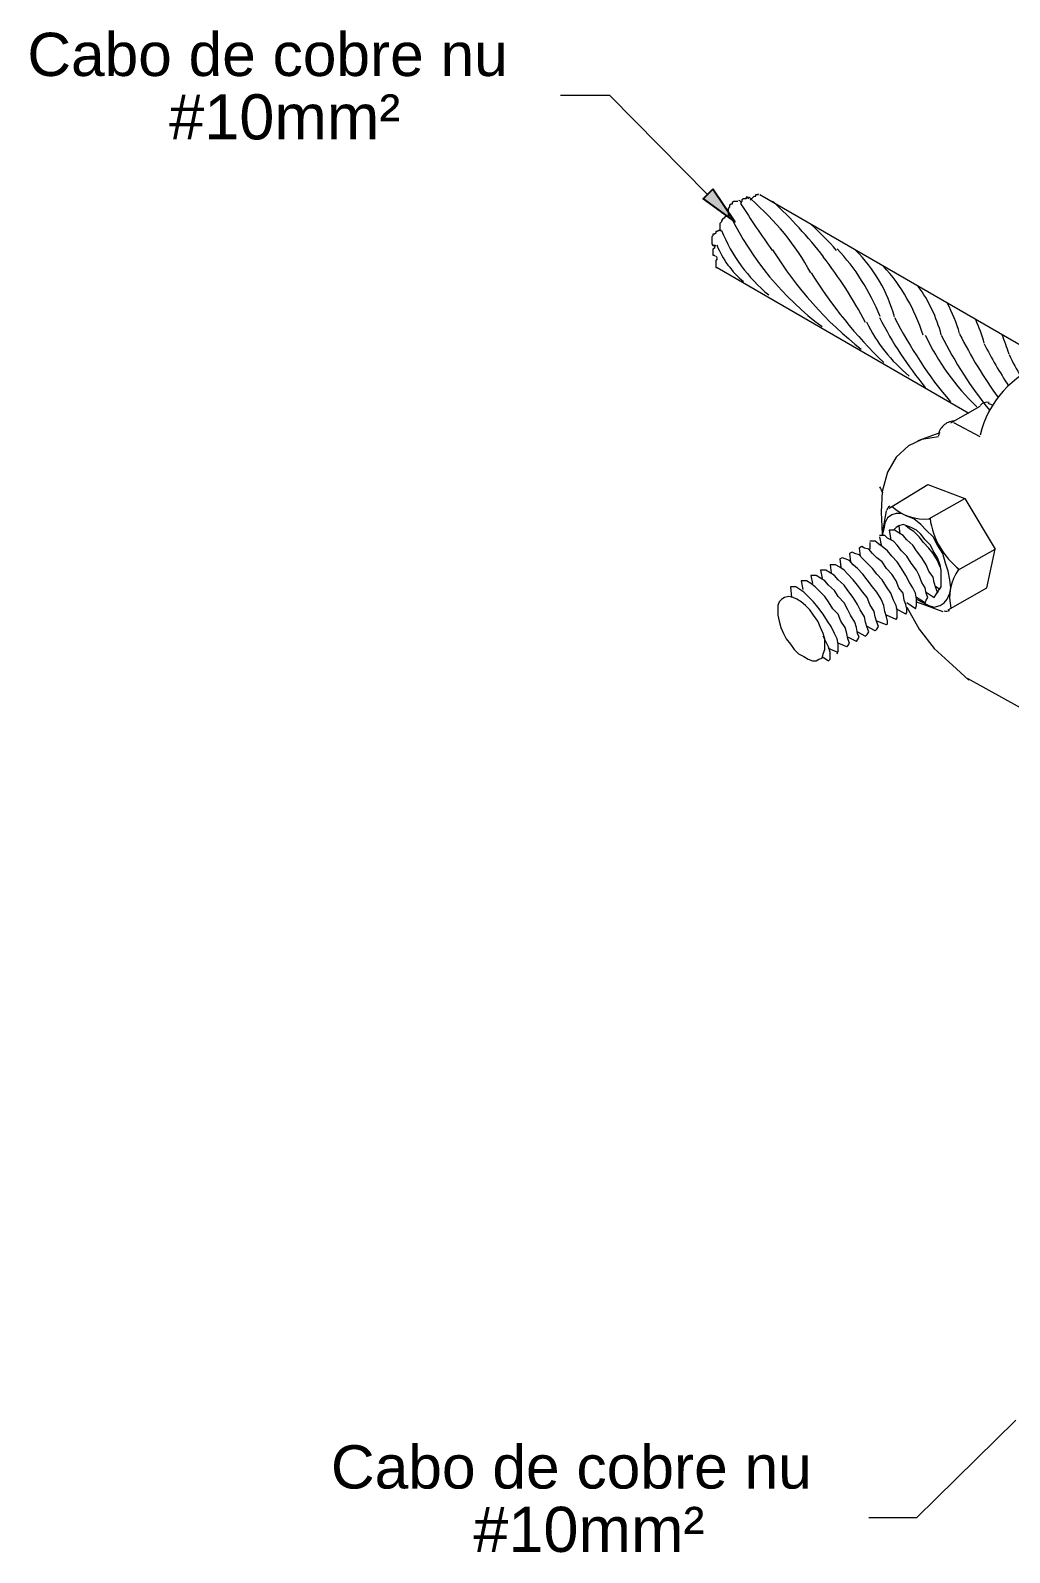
# Model space of a CAD drawing. Header units: millimetres. Extents: x 50 to 186, y -32 to 33.
# Drawn here: x 125.606 to 128.151, y -25.69 to -21.733 of the extents above; entities that cross this region are included whole.
import ezdxf

# ---------------------------------------------------------------- set-up
doc = ezdxf.new("R2010")
doc.units = ezdxf.units.MM
doc.layers.add('Prumada Eletrica', color=40, linetype='Continuous', lineweight=30)
doc.styles.add('Arial0', font='arial.ttf', dxfattribs={"height": 3.14658})

msp = doc.modelspace()

# ---------------------------------------------------------------- hatches: boundary and pattern name
at = {"layer": 'Prumada Eletrica', "true_color": 0x000007}
msp.add_hatch(color=7, dxfattribs=at).paths.add_polyline_path([(127.3799, -22.1455), (127.3547, -22.1707), (127.4371, -22.2307)])

# ---------------------------------------------------------------- linework, layer by layer
at = {"layer": 'Prumada Eletrica', "color": 7, "linetype": 'Continuous', "lineweight": 20, "true_color": 0x000007}
for points in [[(127.1117, -21.9025), (126.9832, -21.9025), (126.9832, -21.9025)], [(127.1117, -21.9025), (127.3659, -22.1595), (127.3659, -22.1595)], [(127.4762, -22.1735), (127.4804, -22.1707), (127.4846, -22.1665), (127.4874, -22.1637), (127.4916, -22.1637), (127.4916, -22.1595), (127.4944, -22.1595), (127.4986, -22.1595), (127.4972, -22.1581)], [(127.4441, -22.1776), (127.4413, -22.1776), (127.4371, -22.1776), (127.4343, -22.1776), (127.4301, -22.1804), (127.4301, -22.1846), (127.4274, -22.1846), (127.4232, -22.1874), (127.4232, -22.1916), (127.419, -22.1958), (127.419, -22.1986), (127.419, -22.2028), (127.419, -22.2056), (127.419, -22.2098), (127.419, -22.2126), (127.4232, -22.2168), (127.419, -22.2168), (127.4162, -22.2168), (127.412, -22.2168), (127.4092, -22.2209), (127.405, -22.2237), (127.4022, -22.2279), (127.4022, -22.2307), (127.398, -22.2349), (127.398, -22.2377), (127.398, -22.2419), (127.398, -22.2447), (127.398, -22.2489), (127.398, -22.2531), (127.4022, -22.2531), (127.398, -22.2531), (127.3952, -22.2531), (127.391, -22.2559), (127.3869, -22.2559), (127.3869, -22.2601), (127.3841, -22.2628), (127.3799, -22.2628), (127.3799, -22.267), (127.3771, -22.2698), (127.3771, -22.274), (127.3771, -22.2768), (127.3771, -22.281), (127.3771, -22.2852), (127.3771, -22.288), (127.3799, -22.2922), (127.3841, -22.2922), (127.3869, -22.2922)], [(127.4734, -22.1707), (127.4693, -22.1665), (127.4665, -22.1665), (127.4665, -22.1707), (127.4623, -22.1707), (127.4595, -22.1707), (127.4553, -22.1735), (127.4553, -22.1776), (127.4525, -22.1804), (127.4525, -22.1846)], [(127.5014, -22.1595), (128.6216, -22.8062), (128.6216, -22.8062)], [(127.3869, -22.2922), (127.3841, -22.295), (127.3841, -22.2992), (127.3799, -22.302), (127.3799, -22.3061), (127.3799, -22.3103), (127.3799, -22.3131), (127.3799, -22.3173), (127.3841, -22.3173), (127.3841, -22.3201)], [(127.3841, -22.2922), (127.3827, -22.2908), (127.3827, -22.2908)], [(127.391, -22.3271), (127.3869, -22.3313), (127.3869, -22.3341), (127.3869, -22.3383), (127.3869, -22.3425), (127.3869, -22.3453), (127.3869, -22.3494), (127.391, -22.3494)], [(127.391, -22.3494), (128.0447, -22.728), (128.0447, -22.728)], [(127.9986, -22.7531), (128.0741, -22.7098), (128.0741, -22.7098)], [(128.1062, -22.707), (128.095, -22.7028), (128.095, -22.7028)], [(127.9665, -22.7894), (127.9232, -22.7964), (127.8883, -22.8132), (127.8562, -22.8425), (127.8338, -22.8816), (127.8198, -22.9319), (127.8171, -22.985), (127.8198, -23.0422)], [(127.9134, -22.7992), (127.9707, -22.7783), (127.9707, -22.7783)], [(128.0741, -22.7894), (128.0056, -22.7531), (128.0056, -22.7531)], [(127.838, -22.9752), (127.9386, -22.9137), (127.9386, -22.9137)], [(127.9386, -22.9137), (128.0349, -22.9501), (128.1132, -23.0814)], [(127.9414, -23.0031), (128.0349, -22.9501), (128.0349, -22.9501)], [(127.9092, -23.2112), (127.9274, -23.221), (127.9414, -23.228), (127.9553, -23.2322), (127.9707, -23.228), (127.9805, -23.221), (127.9889, -23.2112), (127.9958, -23.1959), (127.9986, -23.1819), (127.9958, -23.161), (127.9916, -23.1386), (127.9847, -23.1177), (127.9777, -23.0925), (127.9637, -23.0716), (127.9525, -23.0492), (127.9344, -23.0325), (127.9204, -23.0171), (127.9023, -23.0031), (127.8841, -22.9961), (127.8701, -22.9892), (127.8562, -22.9892), (127.845, -22.992), (127.8338, -23.0003), (127.8268, -23.0143), (127.824, -23.0283), (127.8198, -23.0464), (127.831, -22.9822)], [(127.9637, -23.1959), (127.9665, -23.1889), (127.9735, -23.1791), (127.9735, -23.1679), (127.9735, -23.154), (127.9735, -23.1358), (127.9707, -23.1219), (127.9637, -23.1037), (127.9525, -23.0855), (127.9456, -23.0716), (127.9316, -23.0576), (127.9204, -23.0422), (127.9092, -23.0325), (127.8953, -23.0255), (127.8841, -23.0213), (127.8743, -23.0171), (127.8631, -23.0213), (127.8562, -23.0255), (127.8492, -23.0325)], [(127.8631, -23.0213), (127.8659, -23.0422), (127.8659, -23.0422)], [(127.8631, -23.0213), (127.8659, -23.0422), (127.8659, -23.0422)], [(127.9707, -23.1288), (127.9637, -23.1107), (127.9525, -23.0925), (127.9414, -23.0786), (127.9274, -23.0646), (127.9162, -23.0492), (127.9023, -23.0353), (127.8911, -23.0283), (127.8813, -23.0213)], [(127.9707, -23.1288), (127.9637, -23.1107), (127.9525, -23.0925), (127.9414, -23.0786), (127.9274, -23.0646), (127.9162, -23.0492), (127.9023, -23.0353), (127.8911, -23.0283), (127.8813, -23.0213)], [(127.9064, -23.2364), (127.9092, -23.228), (127.9092, -23.221), (127.9092, -23.2112), (127.9064, -23.1959), (127.8995, -23.1819), (127.8911, -23.1679), (127.8813, -23.1498), (127.8701, -23.1316), (127.859, -23.1149), (127.845, -23.0995), (127.8338, -23.0855), (127.8198, -23.0744), (127.8101, -23.0674), (127.8017, -23.0604), (127.7919, -23.0604), (127.7877, -23.0604)], [(127.7877, -23.0646), (127.7877, -23.0814), (127.7877, -23.0814)], [(127.9316, -23.221), (127.9344, -23.214), (127.9386, -23.2071), (127.9344, -23.1959), (127.9316, -23.1819), (127.9232, -23.1679), (127.9162, -23.1498), (127.9092, -23.1358), (127.8953, -23.1177), (127.8841, -23.0995), (127.8701, -23.0855), (127.859, -23.0716), (127.8492, -23.0604), (127.8338, -23.0534), (127.8268, -23.0464), (127.8171, -23.0464), (127.8129, -23.0464)], [(127.8129, -23.0492), (127.8171, -23.0716), (127.8171, -23.0716)], [(127.8129, -23.0716), (127.8129, -23.0674), (127.8129, -23.0674)], [(127.9344, -23.1931), (127.9553, -23.2071), (127.9595, -23.2001), (127.9637, -23.1931), (127.9595, -23.1819), (127.9553, -23.1679), (127.9525, -23.154), (127.9414, -23.1386), (127.9344, -23.1219), (127.9232, -23.1037), (127.9092, -23.0855), (127.8995, -23.0716), (127.8841, -23.0576), (127.8743, -23.0464), (127.8631, -23.0394), (127.852, -23.0325), (127.845, -23.0325), (127.838, -23.0325)], [(127.838, -23.0325), (127.8422, -23.0576), (127.8422, -23.0576)], [(127.831, -23.2783), (127.8338, -23.2755), (127.8338, -23.2685), (127.831, -23.2573), (127.8268, -23.2434), (127.824, -23.228), (127.8171, -23.2112), (127.8059, -23.1931), (127.7947, -23.1791), (127.7807, -23.161), (127.7696, -23.147), (127.7556, -23.1316), (127.7444, -23.1219), (127.7346, -23.1107), (127.7235, -23.1065), (127.7165, -23.1037), (127.7095, -23.1065)], [(127.7095, -23.1065), (127.7123, -23.1288), (127.7123, -23.1288)], [(127.8562, -23.2643), (127.859, -23.2601), (127.859, -23.2532), (127.859, -23.2392), (127.8562, -23.228), (127.8492, -23.214), (127.8422, -23.1959), (127.831, -23.1791), (127.8198, -23.161), (127.8059, -23.147), (127.7947, -23.1316), (127.7807, -23.1177), (127.7696, -23.1065), (127.7598, -23.0967), (127.7486, -23.0925), (127.7416, -23.0897), (127.7346, -23.0925)], [(127.7346, -23.0925), (127.7374, -23.1149), (127.7374, -23.1149)], [(127.8813, -23.2504), (127.8841, -23.2462), (127.8841, -23.2364), (127.8813, -23.2252), (127.8771, -23.214), (127.8743, -23.1959), (127.8631, -23.1819), (127.8562, -23.1638), (127.845, -23.147), (127.831, -23.1316), (127.8198, -23.1149), (127.8059, -23.1037), (127.7947, -23.0925), (127.7849, -23.0814), (127.7738, -23.0786), (127.7668, -23.0744), (127.7598, -23.0786)], [(127.7598, -23.0786), (127.7626, -23.0995), (127.7626, -23.0995)], [(128.0168, -23.1358), (128.1132, -23.0814), (128.1132, -23.0814)], [(128.0922, -23.1819), (128.1132, -23.0814), (128.1132, -23.0814)], [(127.7556, -23.2965), (127.7765, -23.3076), (127.7807, -23.3034), (127.7849, -23.2965), (127.7807, -23.2853), (127.7765, -23.2713), (127.7738, -23.2573), (127.7626, -23.2392), (127.7556, -23.2252), (127.7444, -23.2071), (127.7305, -23.1889), (127.7207, -23.1749), (127.7053, -23.161), (127.6955, -23.1498), (127.6844, -23.1428), (127.6732, -23.1358), (127.6662, -23.1358), (127.6592, -23.1358), (127.6634, -23.1568)], [(127.8017, -23.2937), (127.8059, -23.2895), (127.8101, -23.2825), (127.8059, -23.2713), (127.8017, -23.2573), (127.7989, -23.2434), (127.7877, -23.2252), (127.7807, -23.2071), (127.7696, -23.1931), (127.7556, -23.1749), (127.7444, -23.161), (127.7305, -23.147), (127.7207, -23.1358), (127.7095, -23.1288), (127.6983, -23.1219), (127.6913, -23.1219), (127.6844, -23.1219)], [(127.6844, -23.1219), (127.6872, -23.1428), (127.6872, -23.1428)], [(127.7025, -23.3537), (127.7053, -23.3467), (127.7053, -23.3398), (127.7053, -23.3286), (127.7025, -23.3146), (127.6955, -23.3006), (127.6872, -23.2825), (127.6774, -23.2685), (127.6662, -23.2504), (127.6522, -23.2322), (127.6411, -23.2182), (127.6271, -23.2043), (127.6159, -23.1931), (127.6061, -23.1861), (127.595, -23.1791), (127.588, -23.1791), (127.581, -23.1791)], [(127.581, -23.1791), (127.5838, -23.2071), (127.5838, -23.2071)], [(127.7277, -23.3356), (127.7305, -23.3328), (127.7346, -23.3258), (127.7305, -23.3146), (127.7277, -23.3006), (127.7235, -23.2853), (127.7123, -23.2685), (127.7053, -23.2504), (127.6913, -23.2364), (127.6802, -23.2182), (127.6704, -23.2043), (127.655, -23.1889), (127.6453, -23.1791), (127.6341, -23.1707), (127.6229, -23.1638), (127.6159, -23.1638), (127.6089, -23.1638)], [(127.6089, -23.1638), (127.6131, -23.1861), (127.6131, -23.1861)], [(127.6341, -23.1498), (127.6383, -23.1707), (127.6383, -23.1707)], [(127.7528, -23.3216), (127.7556, -23.3174), (127.7598, -23.3104), (127.7556, -23.3006), (127.7528, -23.2853), (127.7486, -23.2713), (127.7374, -23.2532), (127.7305, -23.2392), (127.7207, -23.221), (127.7053, -23.2043), (127.6955, -23.1889), (127.6802, -23.1749), (127.6704, -23.1638), (127.6592, -23.1568), (127.648, -23.1498), (127.6411, -23.1498), (127.6341, -23.1498)], [(127.9707, -23.1861), (127.9595, -23.1791), (127.9595, -23.1791)], [(127.9707, -23.1861), (127.9595, -23.1791), (127.9595, -23.1791)], [(127.9916, -23.2392), (128.0922, -23.1819), (128.0922, -23.1819)], [(127.9064, -23.2364), (127.8841, -23.221), (127.8841, -23.221)], [(127.9316, -23.221), (127.9092, -23.2071), (127.9092, -23.2071)], [(127.9092, -23.2182), (127.9777, -23.2434), (127.9777, -23.2434)], [(127.8562, -23.2643), (127.831, -23.2532), (127.831, -23.2532)], [(127.8813, -23.2504), (127.8562, -23.2364), (127.8562, -23.2364)], [(127.8841, -23.2322), (127.9162, -23.2895), (127.9553, -23.3398), (128.0028, -23.3831), (128.0447, -23.4222)], [(127.8017, -23.2937), (127.7807, -23.2825), (127.7807, -23.2825)], [(127.831, -23.2783), (127.8059, -23.2685), (127.8059, -23.2685)], [(127.6634, -23.3607), (127.6802, -23.3719), (127.6844, -23.3677), (127.6844, -23.3607), (127.6844, -23.3495), (127.6802, -23.3356), (127.6732, -23.3216), (127.6662, -23.3076)], [(127.7025, -23.3495), (127.6802, -23.3398), (127.6802, -23.3398)], [(127.7277, -23.3356), (127.7053, -23.3258), (127.7053, -23.3258)], [(127.7528, -23.3216), (127.7305, -23.3104), (127.7305, -23.3104)], [(128.2277, -23.5213), (128.0419, -23.418), (128.0419, -23.418)], [(127.9092, -25.5997), (128.1676, -25.3455), (128.1676, -25.3455)], [(127.9092, -25.5997), (127.7849, -25.5997), (127.7849, -25.5997)]]:
    msp.add_lwpolyline(points, dxfattribs=at)
at = {"layer": 'Prumada Eletrica', "color": 7, "linetype": 'Continuous', "lineweight": -2, "true_color": 0x000007}
msp.add_lwpolyline([(127.3799, -22.1455), (127.3547, -22.1707), (127.4371, -22.2307)], close=True, dxfattribs=at)
at = {"layer": 'Prumada Eletrica', "color": 7, "linetype": 'Continuous', "lineweight": 20, "true_color": 0x000007}
msp.add_lwpolyline([(127.655, -23.3677), (127.6634, -23.3649), (127.6662, -23.3537), (127.6704, -23.3425), (127.6704, -23.3328), (127.6704, -23.3146), (127.6662, -23.3006), (127.6592, -23.2853), (127.6522, -23.2685), (127.6411, -23.2532), (127.6313, -23.2392), (127.6201, -23.228), (127.6089, -23.2182), (127.5978, -23.2112), (127.588, -23.2071), (127.5768, -23.2043), (127.5656, -23.2071), (127.5587, -23.2112), (127.5517, -23.2182), (127.5489, -23.228), (127.5489, -23.2392), (127.5489, -23.2532), (127.5517, -23.2685), (127.5559, -23.2853), (127.5628, -23.3006), (127.5698, -23.3146), (127.581, -23.3286), (127.5908, -23.3425), (127.602, -23.3537), (127.6159, -23.3607), (127.6271, -23.3677), (127.6383, -23.3719), (127.648, -23.3719)], close=True, dxfattribs=at)
for points in [[(127.4539, -22.1818), (127.4525, -22.179), (127.4511, -22.1763), (127.4469, -22.1749)], [(127.4511, -22.1832), (127.479, -22.2251), (127.5056, -22.2656), (127.5335, -22.3048)], [(127.479, -22.1721), (127.4776, -22.1693), (127.4762, -22.1679), (127.4734, -22.1665)], [(127.6341, -22.3634), (127.595, -22.2908), (127.5419, -22.2265), (127.479, -22.1721)], [(127.6676, -22.3215), (127.6271, -22.2698), (127.5824, -22.2209), (127.5349, -22.1776)], [(127.4246, -22.214), (127.4804, -22.3285), (127.5628, -22.4277), (127.6634, -22.5031)], [(127.7011, -22.3048), (127.6802, -22.281), (127.6578, -22.2587), (127.6355, -22.2377)], [(127.4022, -22.2531), (127.4288, -22.3187), (127.4707, -22.376), (127.5251, -22.4207)], [(127.3896, -22.2908), (127.405, -22.3285), (127.4288, -22.3606), (127.4595, -22.3858)], [(127.5349, -22.3034), (127.5964, -22.4025), (127.6746, -22.4905), (127.7654, -22.5618)], [(127.8143, -22.4766), (127.7877, -22.4109), (127.75, -22.3508), (127.7025, -22.3006)], [(127.852, -22.478), (127.8338, -22.4123), (127.7989, -22.3522), (127.7514, -22.3048)], [(127.391, -22.3257), (127.391, -22.3229), (127.3896, -22.3215), (127.3869, -22.3201)], [(127.7765, -22.4919), (127.7444, -22.4319), (127.7081, -22.3746), (127.6662, -22.3215)], [(127.926, -22.5254), (127.905, -22.4584), (127.8701, -22.3969), (127.8226, -22.3453)], [(127.6355, -22.3634), (127.6886, -22.4486), (127.7514, -22.5268), (127.824, -22.5967)], [(127.9735, -22.524), (127.9609, -22.4793), (127.9414, -22.436), (127.9134, -22.3983)], [(128.021, -22.5213), (128.0126, -22.4933), (128.0028, -22.4668), (127.9889, -22.4416)], [(127.7793, -22.4905), (127.8045, -22.545), (127.8436, -22.5925), (127.8897, -22.6316)], [(127.8129, -22.4793), (127.8464, -22.545), (127.8855, -22.6051), (127.9316, -22.6609)], [(127.852, -22.4793), (127.8925, -22.5576), (127.94, -22.6316), (127.9972, -22.6986)], [(128.0852, -22.5464), (128.0796, -22.5254), (128.0713, -22.5045), (128.0629, -22.4849)], [(127.9316, -22.5254), (127.9651, -22.5953), (128.0098, -22.6581), (128.0657, -22.7112)], [(127.9735, -22.5254), (128.0084, -22.5953), (128.0503, -22.6609), (128.0992, -22.721)], [(128.021, -22.5226), (128.0503, -22.5799), (128.0838, -22.6358), (128.1215, -22.6875)], [(128.0852, -22.5478), (128.1034, -22.5855), (128.1257, -22.6218), (128.1481, -22.6567)], [(128.1495, -22.5743), (128.1439, -22.5576), (128.1383, -22.5408), (128.1313, -22.524)], [(128.1495, -22.5757), (128.1593, -22.5953), (128.169, -22.6148), (128.1802, -22.633)], [(128.2417, -22.5981), (128.1579, -22.6288), (128.095, -22.6986), (128.0741, -22.7852)], [(128.0978, -22.7), (128.0894, -22.6986), (128.0796, -22.7014), (128.0741, -22.7084)], [(128.0992, -22.7252), (128.0992, -22.7252), (128.0992, -22.7252), (128.0992, -22.7252)], [(127.8129, -22.9193), (127.8157, -22.9249), (127.8184, -22.9305), (127.8212, -22.9347)], [(127.8394, -22.9696), (127.8352, -22.9724), (127.8324, -22.9766), (127.831, -22.9808)], [(127.845, -22.9696), (127.8715, -22.9948), (127.9064, -23.0059), (127.9428, -23.0031)], [(127.9442, -23.0017), (127.9511, -23.0548), (127.9791, -23.1023), (128.021, -23.1344)], [(128.0182, -23.1344), (127.9972, -23.1638), (127.9902, -23.2001), (127.9986, -23.235)], [(127.9805, -23.242), (127.9861, -23.2434), (127.9902, -23.2434), (127.9944, -23.2406)]]:
    msp.add_open_spline(points, degree=3, dxfattribs=at)
msp.add_open_spline([(128.007, -22.7489), (127.9958, -22.7489), (127.9861, -22.7531), (127.9791, -22.7601), (127.9791, -22.7601), (127.9707, -22.7671), (127.9665, -22.7769), (127.9665, -22.7866)], degree=3, knots=[0, 0, 0, 0, 0.125, 0.125, 0.125, 0.125001, 1, 1, 1, 1], dxfattribs=at)

# ---------------------------------------------------------------- texts
at = {"layer": 'Prumada Eletrica', "color": 7, "true_color": 0x000007, "style": 'Arial0'}
for s, height, p in [('Cabo de cobre nu ', 0.112451, (125.5976, -21.8515)), ('#10mm²', 0.11729, (125.9663, -22.0163)), ('Cabo de cobre nu ', 0.112572, (126.3868, -25.5237)), ('#10mm²', 0.11729, (126.7569, -25.6884))]:
    msp.add_text(s, height=height, dxfattribs=at).set_placement(p)

doc.saveas('drawing.dxf')
